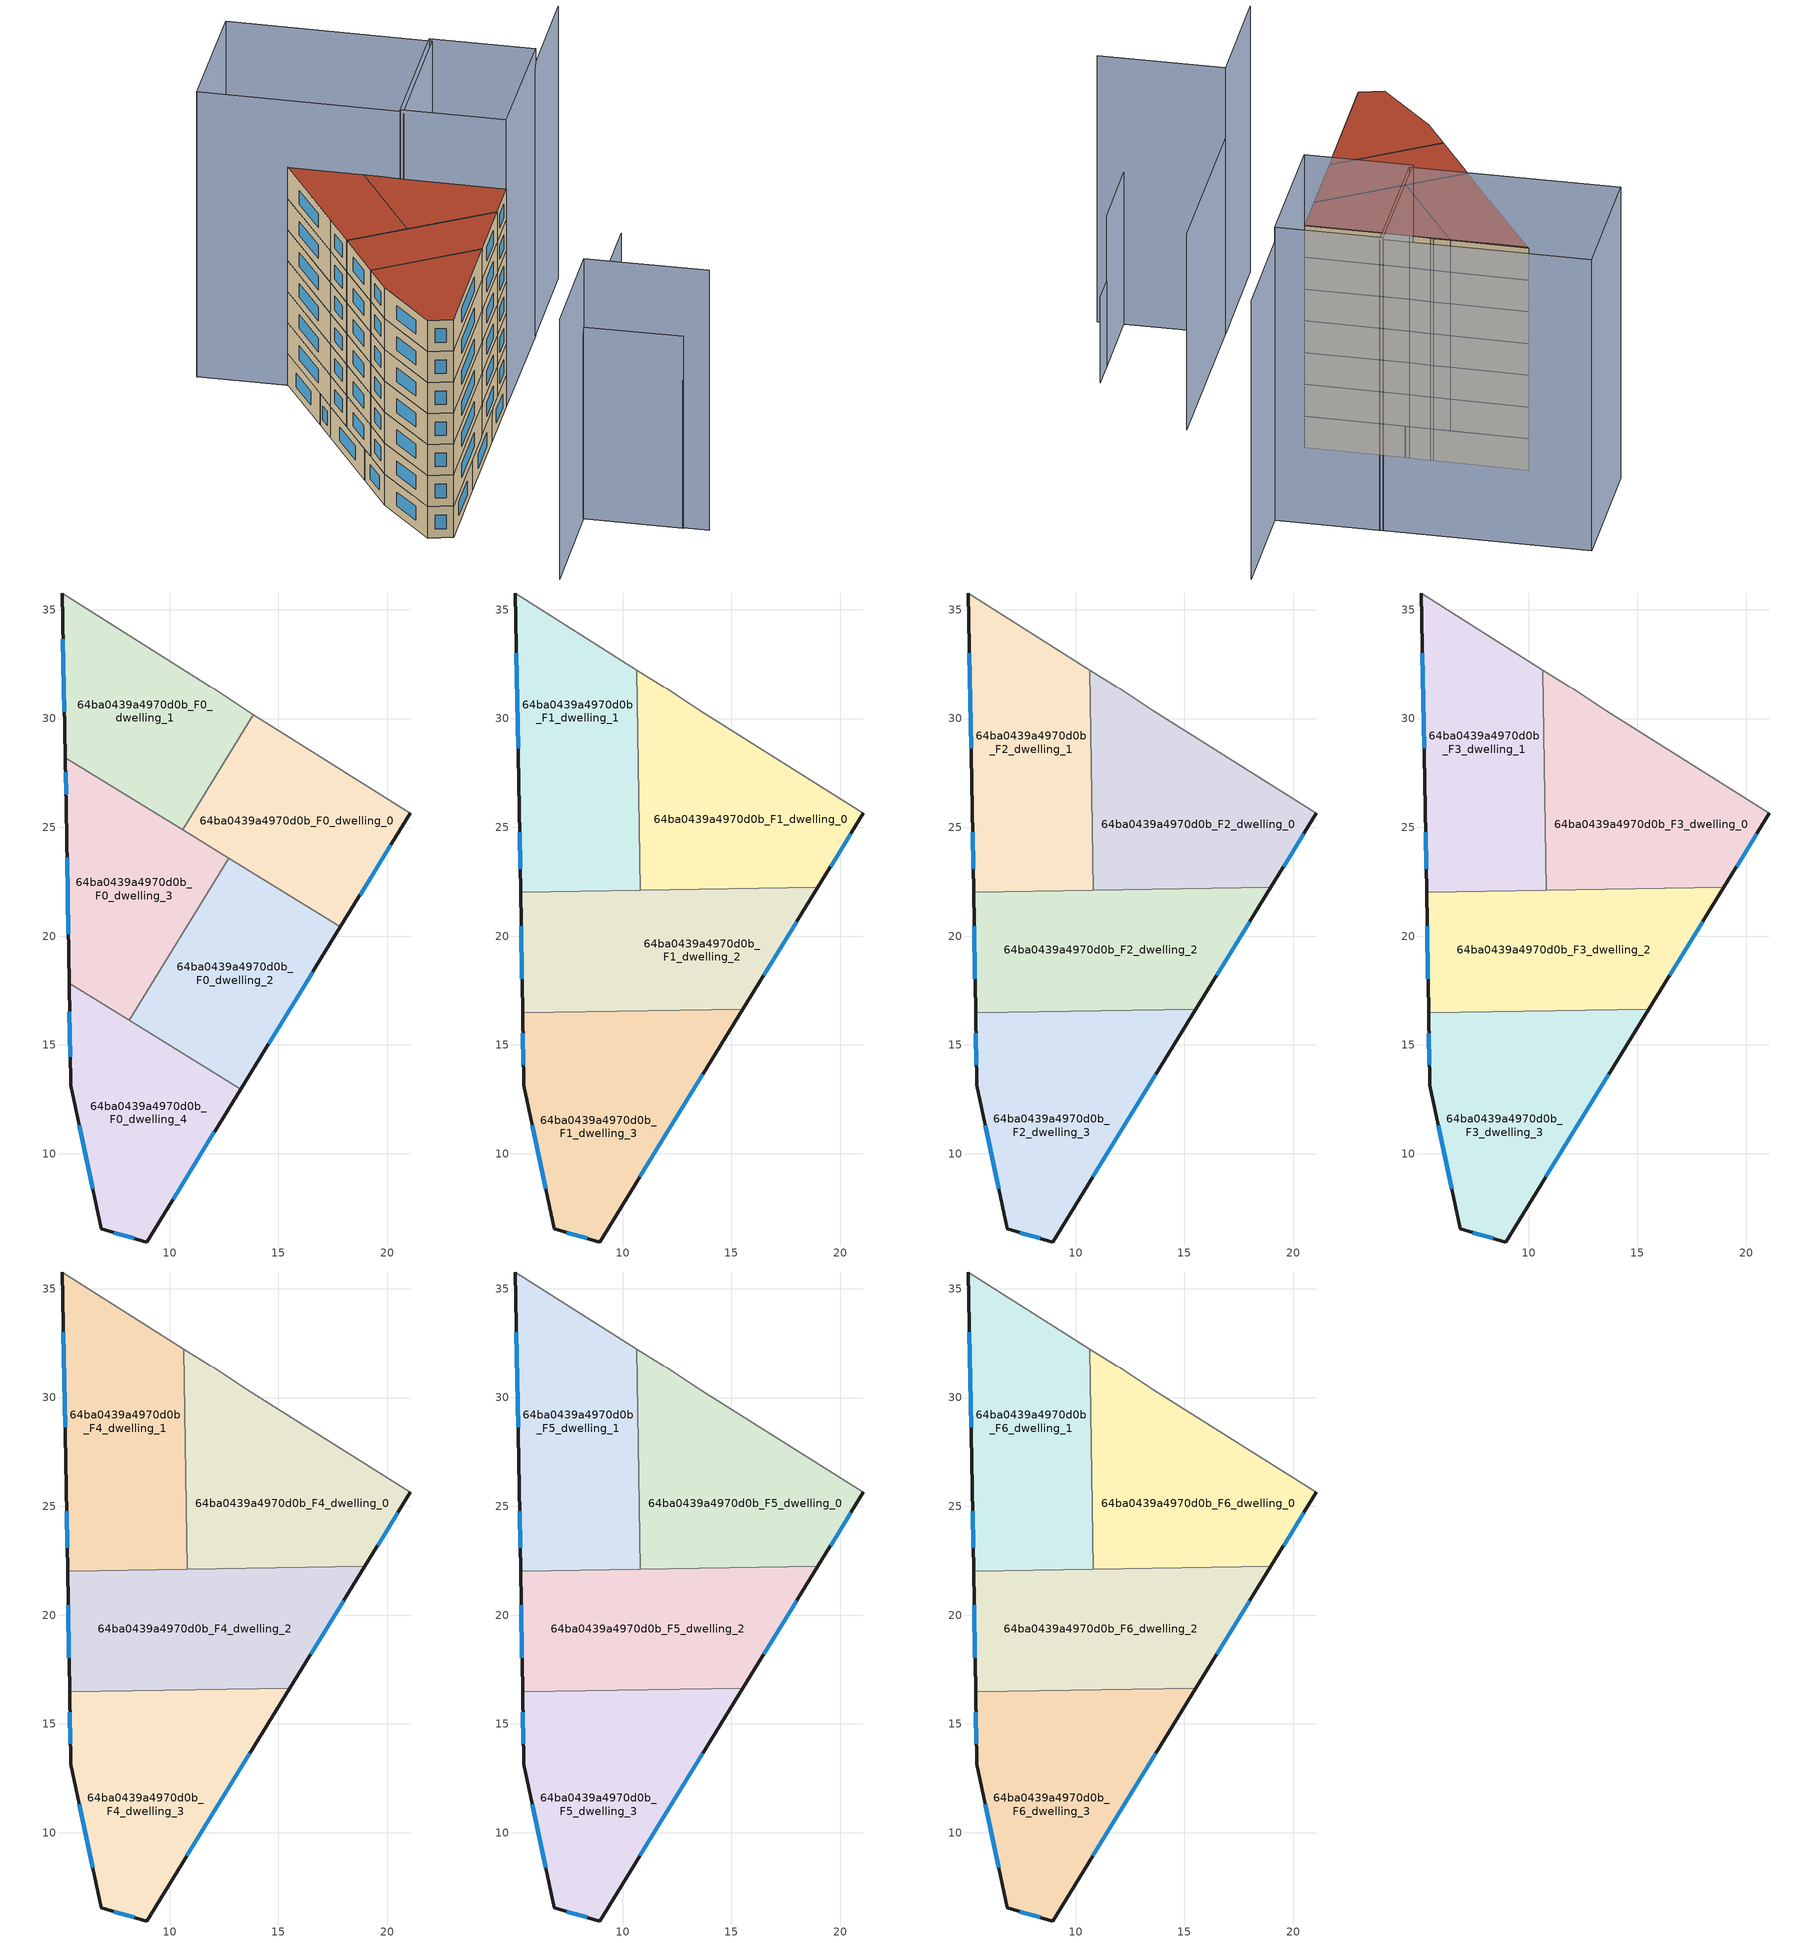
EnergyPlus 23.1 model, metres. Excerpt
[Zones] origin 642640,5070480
64ba0439a4970d0b_F0_dwelling_0
 floor ground (EU_floor_Construction): 21.06,25.66 17.85,20.42 10.59,24.88 13.85,30.18 z0
 wall outside (EU_wall_Construction): 17.85,20.42 21.06,25.66 z0:3
 wall to 64ba0439a4970d0b_F0_dwelling_1 (EU_wall_Construction): 13.85,30.18 10.59,24.88 z0:3
 wall adiabatic (EU_wall_Construction): 21.06,25.66 13.85,30.18 z0:3
 wall to 64ba0439a4970d0b_F0_dwelling_2 (EU_wall_Construction): 12.72,23.58 17.85,20.42 z0:3
 wall to 64ba0439a4970d0b_F0_dwelling_3 (EU_wall_Construction): 10.59,24.88 12.72,23.58 z0:3
 window (EU_Window_Construction): 18.75,21.89 20.16,24.19 z0.84:2.16
64ba0439a4970d0b_F0_dwelling_1
 floor ground (EU_floor_Construction): 11.86,31.46 12.06,31.36 13.56,30.36 13.85,30.18 10.59,24.88 5.21,28.19 5.06,35.77 z0
 wall outside (EU_wall_Construction): 5.06,35.77 5.21,28.19 z0:3
 wall adiabatic (EU_wall_Construction): 13.85,30.18 13.56,30.36 12.06,31.36 11.86,31.46 5.06,35.77 z0:3
 wall to 64ba0439a4970d0b_F0_dwelling_3 (EU_wall_Construction): 5.21,28.19 10.59,24.88 z0:3
 window (EU_Window_Construction): 5.1,33.65 5.16,30.31 z0.84:2.16
64ba0439a4970d0b_F0_dwelling_2
 floor ground (EU_floor_Construction): 17.85,20.42 13.27,12.97 8.14,16.13 12.72,23.58 z0
 wall outside (EU_wall_Construction): 13.27,12.97 17.85,20.42 z0:3
 wall to 64ba0439a4970d0b_F0_dwelling_3 (EU_wall_Construction): 12.72,23.58 8.14,16.13 z0:3
 wall to 64ba0439a4970d0b_F0_dwelling_4 (EU_wall_Construction): 8.14,16.13 13.27,12.97 z0:3
 window (EU_Window_Construction): 14.55,15.06 16.56,18.34 z0.84:2.16
64ba0439a4970d0b_F0_dwelling_3
 floor ground (EU_floor_Construction): 12.72,23.58 8.14,16.13 5.38,17.83 5.25,25.86 5.21,28.19 z0
 wall outside (EU_wall_Construction): 5.21,28.19 5.25,25.86 5.38,17.83 z0:3
 wall to 64ba0439a4970d0b_F0_dwelling_4 (EU_wall_Construction): 5.38,17.83 8.14,16.13 z0:3
 window (EU_Window_Construction): 5.29,23.61 5.34,20.08 / 5.22,27.54 5.24,26.51 z0.84:2.16
64ba0439a4970d0b_F0_dwelling_4
 floor ground (EU_floor_Construction): 13.27,12.97 8.95,5.95 6.85,6.55 5.45,13.15 5.38,17.83 z0
 wall outside (EU_wall_Construction): 5.38,17.83 5.45,13.15 6.85,6.55 8.95,5.95 13.27,12.97 z0:3
 window (EU_Window_Construction): 10.16,7.92 12.06,11 / 7.44,6.38 8.36,6.11 / 5.84,11.3 6.46,8.4 / 5.4,16.52 5.43,14.46 z0.84:2.16
64ba0439a4970d0b_F1_dwelling_0
 floor to 64ba0439a4970d0b_F0_dwelling_0 (EU_floor_Construction): 21.06,25.66 18.96,22.24 15,22.17 10.77,24.77 10.77,25.17 13.85,30.18 z3
 floor to 64ba0439a4970d0b_F0_dwelling_1 (EU_floor_Construction): 13.56,30.36 13.85,30.18 10.77,25.17 10.65,32.23 11.86,31.46 12.06,31.36 z3
 floor to 64ba0439a4970d0b_F0_dwelling_3 (EU_floor_Construction): 12.72,23.58 11.82,22.12 10.82,22.11 10.77,24.77 z3
 floor to 64ba0439a4970d0b_F0_dwelling_2 (EU_floor_Construction): 15,22.17 11.82,22.12 12.72,23.58 z3
 wall outside (EU_wall_Construction): 18.96,22.24 21.06,25.66 z3:6
 wall adiabatic (EU_wall_Construction): 21.06,25.66 13.56,30.36 12.06,31.36 11.86,31.46 10.65,32.23 z3:6
 wall to 64ba0439a4970d0b_F1_dwelling_1 (EU_wall_Construction): 10.65,32.23 10.82,22.11 z3:6
 wall to 64ba0439a4970d0b_F1_dwelling_2 (EU_wall_Construction): 10.82,22.11 18.96,22.24 z3:6
 window (EU_Window_Construction): 19.55,23.2 20.48,24.7 z3.84:5.16
64ba0439a4970d0b_F1_dwelling_1
 floor to 64ba0439a4970d0b_F0_dwelling_1 (EU_floor_Construction): 10.65,32.23 10.77,25.17 10.59,24.88 5.21,28.19 5.06,35.77 z3
 floor to 64ba0439a4970d0b_F0_dwelling_3 (EU_floor_Construction): 10.77,24.77 10.82,22.11 5.31,22.02 5.25,25.86 5.21,28.19 z3
 floor to 64ba0439a4970d0b_F0_dwelling_0 (EU_floor_Construction): 10.77,25.17 10.77,24.77 10.59,24.88 z3
 wall outside (EU_wall_Construction): 5.06,35.77 5.25,25.86 5.31,22.02 z3:6
 wall adiabatic (EU_wall_Construction): 10.65,32.23 5.06,35.77 z3:6
 wall to 64ba0439a4970d0b_F1_dwelling_2 (EU_wall_Construction): 5.31,22.02 10.82,22.11 z3:6
 window (EU_Window_Construction): 5.11,32.99 5.2,28.64 / 5.27,24.78 5.3,23.09 z3.84:5.16
64ba0439a4970d0b_F1_dwelling_2
 floor to 64ba0439a4970d0b_F0_dwelling_2 (EU_floor_Construction): 17.85,20.42 15.53,16.65 8.39,16.53 11.82,22.12 15,22.17 z3
 floor to 64ba0439a4970d0b_F0_dwelling_0 (EU_floor_Construction): 18.96,22.24 17.85,20.42 15,22.17 z3
 floor to 64ba0439a4970d0b_F0_dwelling_4 (EU_floor_Construction): 7.51,16.52 5.4,16.48 5.38,17.82 z3
 floor to 64ba0439a4970d0b_F0_dwelling_3 (EU_floor_Construction): 11.82,22.12 8.39,16.53 7.51,16.52 5.38,17.82 5.31,22.02 z3
 wall outside (EU_wall_Construction): 5.31,22.02 5.4,16.48 / 15.53,16.65 18.96,22.24 z3:6
 wall to 64ba0439a4970d0b_F1_dwelling_3 (EU_wall_Construction): 5.4,16.48 15.53,16.65 z3:6
 window (EU_Window_Construction): 5.34,20.47 5.37,18.03 / 16.49,18.21 18,20.67 z3.84:5.16
64ba0439a4970d0b_F1_dwelling_3
 floor to 64ba0439a4970d0b_F0_dwelling_3 (EU_floor_Construction): 8.39,16.53 8.14,16.13 7.51,16.52 z3
 floor to 64ba0439a4970d0b_F0_dwelling_4 (EU_floor_Construction): 13.27,12.97 8.95,5.95 6.85,6.55 5.45,13.15 5.4,16.48 7.51,16.52 z3
 floor to 64ba0439a4970d0b_F0_dwelling_2 (EU_floor_Construction): 15.53,16.65 13.27,12.97 8.14,16.13 8.39,16.53 z3
 wall outside (EU_wall_Construction): 5.4,16.48 5.45,13.15 6.85,6.55 8.95,5.95 15.53,16.65 z3:6
 window (EU_Window_Construction): 10.79,8.94 13.68,13.65 / 7.44,6.38 8.36,6.11 / 5.84,11.3 6.46,8.4 / 5.41,15.55 5.43,14.09 z3.84:5.16
64ba0439a4970d0b_F2_dwelling_0
 floor to 64ba0439a4970d0b_F1_dwelling_0 (EU_floor_Construction): 21.06,25.66 18.96,22.24 10.82,22.11 10.65,32.23 11.86,31.46 12.06,31.36 13.56,30.36 z6
 wall outside (EU_wall_Construction): 18.96,22.24 21.06,25.66 z6:9
 wall adiabatic (EU_wall_Construction): 21.06,25.66 13.56,30.36 12.06,31.36 11.86,31.46 10.65,32.23 z6:9
 wall to 64ba0439a4970d0b_F2_dwelling_1 (EU_wall_Construction): 10.65,32.23 10.82,22.11 z6:9
 wall to 64ba0439a4970d0b_F2_dwelling_2 (EU_wall_Construction): 10.82,22.11 18.96,22.24 z6:9
 window (EU_Window_Construction): 19.55,23.2 20.48,24.7 z6.84:8.16
64ba0439a4970d0b_F2_dwelling_1
 floor to 64ba0439a4970d0b_F1_dwelling_1 (EU_floor_Construction): 10.65,32.23 10.82,22.11 5.31,22.02 5.25,25.86 5.06,35.77 z6
 wall outside (EU_wall_Construction): 5.06,35.77 5.25,25.86 5.31,22.02 z6:9
 wall adiabatic (EU_wall_Construction): 10.65,32.23 5.06,35.77 z6:9
 wall to 64ba0439a4970d0b_F2_dwelling_2 (EU_wall_Construction): 5.31,22.02 10.82,22.11 z6:9
 window (EU_Window_Construction): 5.11,32.99 5.2,28.64 / 5.27,24.78 5.3,23.09 z6.84:8.16
64ba0439a4970d0b_F2_dwelling_2
 floor to 64ba0439a4970d0b_F1_dwelling_2 (EU_floor_Construction): 18.96,22.24 15.53,16.65 5.4,16.48 5.31,22.02 z6
 wall outside (EU_wall_Construction): 5.31,22.02 5.4,16.48 / 15.53,16.65 18.96,22.24 z6:9
 wall to 64ba0439a4970d0b_F2_dwelling_3 (EU_wall_Construction): 5.4,16.48 15.53,16.65 z6:9
 window (EU_Window_Construction): 5.34,20.47 5.37,18.03 / 16.49,18.21 18,20.67 z6.84:8.16
64ba0439a4970d0b_F2_dwelling_3
 floor to 64ba0439a4970d0b_F1_dwelling_3 (EU_floor_Construction): 15.53,16.65 8.95,5.95 6.85,6.55 5.45,13.15 5.4,16.48 z6
 wall outside (EU_wall_Construction): 5.4,16.48 5.45,13.15 6.85,6.55 8.95,5.95 15.53,16.65 z6:9
 window (EU_Window_Construction): 10.79,8.94 13.68,13.65 / 7.44,6.38 8.36,6.11 / 5.84,11.3 6.46,8.4 / 5.41,15.55 5.43,14.09 z6.84:8.16
64ba0439a4970d0b_F3_dwelling_0
 floor to 64ba0439a4970d0b_F2_dwelling_0 (EU_floor_Construction): 21.06,25.66 18.96,22.24 10.82,22.11 10.65,32.23 11.86,31.46 12.06,31.36 13.56,30.36 z9
 wall outside (EU_wall_Construction): 18.96,22.24 21.06,25.66 z9:12
 wall adiabatic (EU_wall_Construction): 21.06,25.66 13.56,30.36 12.06,31.36 11.86,31.46 10.65,32.23 z9:12
 wall to 64ba0439a4970d0b_F3_dwelling_1 (EU_wall_Construction): 10.65,32.23 10.82,22.11 z9:12
 wall to 64ba0439a4970d0b_F3_dwelling_2 (EU_wall_Construction): 10.82,22.11 18.96,22.24 z9:12
 window (EU_Window_Construction): 19.55,23.2 20.48,24.7 z9.84:11.16
64ba0439a4970d0b_F3_dwelling_1
 floor to 64ba0439a4970d0b_F2_dwelling_1 (EU_floor_Construction): 10.65,32.23 10.82,22.11 5.31,22.02 5.25,25.86 5.06,35.77 z9
 wall outside (EU_wall_Construction): 5.06,35.77 5.25,25.86 5.31,22.02 z9:12
 wall adiabatic (EU_wall_Construction): 10.65,32.23 5.06,35.77 z9:12
 wall to 64ba0439a4970d0b_F3_dwelling_2 (EU_wall_Construction): 5.31,22.02 10.82,22.11 z9:12
 window (EU_Window_Construction): 5.11,32.99 5.2,28.64 / 5.27,24.78 5.3,23.09 z9.84:11.16
64ba0439a4970d0b_F3_dwelling_2
 floor to 64ba0439a4970d0b_F2_dwelling_2 (EU_floor_Construction): 18.96,22.24 15.53,16.65 5.4,16.48 5.31,22.02 z9
 wall outside (EU_wall_Construction): 5.31,22.02 5.4,16.48 / 15.53,16.65 18.96,22.24 z9:12
 wall to 64ba0439a4970d0b_F3_dwelling_3 (EU_wall_Construction): 5.4,16.48 15.53,16.65 z9:12
 window (EU_Window_Construction): 5.34,20.47 5.37,18.03 / 16.49,18.21 18,20.67 z9.84:11.16
64ba0439a4970d0b_F3_dwelling_3
 floor to 64ba0439a4970d0b_F2_dwelling_3 (EU_floor_Construction): 15.53,16.65 8.95,5.95 6.85,6.55 5.45,13.15 5.4,16.48 z9
 wall outside (EU_wall_Construction): 5.4,16.48 5.45,13.15 6.85,6.55 8.95,5.95 15.53,16.65 z9:12
 window (EU_Window_Construction): 10.79,8.94 13.68,13.65 / 7.44,6.38 8.36,6.11 / 5.84,11.3 6.46,8.4 / 5.41,15.55 5.43,14.09 z9.84:11.16
64ba0439a4970d0b_F4_dwelling_0
 floor to 64ba0439a4970d0b_F3_dwelling_0 (EU_floor_Construction): 21.06,25.66 18.96,22.24 10.82,22.11 10.65,32.23 11.86,31.46 12.06,31.36 13.56,30.36 z12
 wall outside (EU_wall_Construction): 18.96,22.24 21.06,25.66 z12:15
 wall adiabatic (EU_wall_Construction): 21.06,25.66 13.56,30.36 12.06,31.36 11.86,31.46 10.65,32.23 z12:15
 wall to 64ba0439a4970d0b_F4_dwelling_1 (EU_wall_Construction): 10.65,32.23 10.82,22.11 z12:15
 wall to 64ba0439a4970d0b_F4_dwelling_2 (EU_wall_Construction): 10.82,22.11 18.96,22.24 z12:15
 window (EU_Window_Construction): 19.55,23.2 20.48,24.7 z12.84:14.16
64ba0439a4970d0b_F4_dwelling_1
 floor to 64ba0439a4970d0b_F3_dwelling_1 (EU_floor_Construction): 10.65,32.23 10.82,22.11 5.31,22.02 5.25,25.86 5.06,35.77 z12
 wall outside (EU_wall_Construction): 5.06,35.77 5.25,25.86 5.31,22.02 z12:15
 wall adiabatic (EU_wall_Construction): 10.65,32.23 5.06,35.77 z12:15
 wall to 64ba0439a4970d0b_F4_dwelling_2 (EU_wall_Construction): 5.31,22.02 10.82,22.11 z12:15
 window (EU_Window_Construction): 5.11,32.99 5.2,28.64 / 5.27,24.78 5.3,23.09 z12.84:14.16
64ba0439a4970d0b_F4_dwelling_2
 floor to 64ba0439a4970d0b_F3_dwelling_2 (EU_floor_Construction): 18.96,22.24 15.53,16.65 5.4,16.48 5.31,22.02 z12
 wall outside (EU_wall_Construction): 5.31,22.02 5.4,16.48 / 15.53,16.65 18.96,22.24 z12:15
 wall to 64ba0439a4970d0b_F4_dwelling_3 (EU_wall_Construction): 5.4,16.48 15.53,16.65 z12:15
 window (EU_Window_Construction): 5.34,20.47 5.37,18.03 / 16.49,18.21 18,20.67 z12.84:14.16
64ba0439a4970d0b_F4_dwelling_3
 floor to 64ba0439a4970d0b_F3_dwelling_3 (EU_floor_Construction): 15.53,16.65 8.95,5.95 6.85,6.55 5.45,13.15 5.4,16.48 z12
 wall outside (EU_wall_Construction): 5.4,16.48 5.45,13.15 6.85,6.55 8.95,5.95 15.53,16.65 z12:15
 window (EU_Window_Construction): 10.79,8.94 13.68,13.65 / 7.44,6.38 8.36,6.11 / 5.84,11.3 6.46,8.4 / 5.41,15.55 5.43,14.09 z12.84:14.16
64ba0439a4970d0b_F5_dwelling_0
 floor to 64ba0439a4970d0b_F4_dwelling_0 (EU_floor_Construction): 21.06,25.66 18.96,22.24 10.82,22.11 10.65,32.23 11.86,31.46 12.06,31.36 13.56,30.36 z15
 wall outside (EU_wall_Construction): 18.96,22.24 21.06,25.66 z15:18
 wall adiabatic (EU_wall_Construction): 21.06,25.66 13.56,30.36 12.06,31.36 11.86,31.46 10.65,32.23 z15:18
 wall to 64ba0439a4970d0b_F5_dwelling_1 (EU_wall_Construction): 10.65,32.23 10.82,22.11 z15:18
 wall to 64ba0439a4970d0b_F5_dwelling_2 (EU_wall_Construction): 10.82,22.11 18.96,22.24 z15:18
 window (EU_Window_Construction): 19.55,23.2 20.48,24.7 z15.84:17.16
64ba0439a4970d0b_F5_dwelling_1
 floor to 64ba0439a4970d0b_F4_dwelling_1 (EU_floor_Construction): 10.65,32.23 10.82,22.11 5.31,22.02 5.25,25.86 5.06,35.77 z15
 wall outside (EU_wall_Construction): 5.06,35.77 5.25,25.86 5.31,22.02 z15:18
 wall adiabatic (EU_wall_Construction): 10.65,32.23 5.06,35.77 z15:18
 wall to 64ba0439a4970d0b_F5_dwelling_2 (EU_wall_Construction): 5.31,22.02 10.82,22.11 z15:18
 window (EU_Window_Construction): 5.11,32.99 5.2,28.64 / 5.27,24.78 5.3,23.09 z15.84:17.16
64ba0439a4970d0b_F5_dwelling_2
 floor to 64ba0439a4970d0b_F4_dwelling_2 (EU_floor_Construction): 18.96,22.24 15.53,16.65 5.4,16.48 5.31,22.02 z15
 wall outside (EU_wall_Construction): 5.31,22.02 5.4,16.48 / 15.53,16.65 18.96,22.24 z15:18
 wall to 64ba0439a4970d0b_F5_dwelling_3 (EU_wall_Construction): 5.4,16.48 15.53,16.65 z15:18
 window (EU_Window_Construction): 5.34,20.47 5.37,18.03 / 16.49,18.21 18,20.67 z15.84:17.16
64ba0439a4970d0b_F5_dwelling_3
 floor to 64ba0439a4970d0b_F4_dwelling_3 (EU_floor_Construction): 15.53,16.65 8.95,5.95 6.85,6.55 5.45,13.15 5.4,16.48 z15
 wall outside (EU_wall_Construction): 5.4,16.48 5.45,13.15 6.85,6.55 8.95,5.95 15.53,16.65 z15:18
 window (EU_Window_Construction): 10.79,8.94 13.68,13.65 / 7.44,6.38 8.36,6.11 / 5.84,11.3 6.46,8.4 / 5.41,15.55 5.43,14.09 z15.84:17.16
64ba0439a4970d0b_F6_dwelling_0
 floor to 64ba0439a4970d0b_F5_dwelling_0 (EU_floor_Construction): 21.06,25.66 18.96,22.24 10.82,22.11 10.65,32.23 11.86,31.46 12.06,31.36 13.56,30.36 z18
 wall outside (EU_wall_Construction): 18.96,22.24 21.06,25.66 z18:21
 wall adiabatic (EU_wall_Construction): 21.06,25.66 13.56,30.36 12.06,31.36 11.86,31.46 10.65,32.23 z18:21
 wall to 64ba0439a4970d0b_F6_dwelling_1 (EU_wall_Construction): 10.65,32.23 10.82,22.11 z18:21
 wall to 64ba0439a4970d0b_F6_dwelling_2 (EU_wall_Construction): 10.82,22.11 18.96,22.24 z18:21
 window (EU_Window_Construction): 19.55,23.2 20.48,24.7 z18.84:20.16
 roof outside (EU_roof_Construction): 18.96,22.24 21.06,25.66 13.56,30.36 12.06,31.36 11.86,31.46 10.65,32.23 10.82,22.11 z21
64ba0439a4970d0b_F6_dwelling_1
 floor to 64ba0439a4970d0b_F5_dwelling_1 (EU_floor_Construction): 10.65,32.23 10.82,22.11 5.31,22.02 5.25,25.86 5.06,35.77 z18
 wall outside (EU_wall_Construction): 5.06,35.77 5.25,25.86 5.31,22.02 z18:21
 wall adiabatic (EU_wall_Construction): 10.65,32.23 5.06,35.77 z18:21
 wall to 64ba0439a4970d0b_F6_dwelling_2 (EU_wall_Construction): 5.31,22.02 10.82,22.11 z18:21
 window (EU_Window_Construction): 5.11,32.99 5.2,28.64 / 5.27,24.78 5.3,23.09 z18.84:20.16
 roof outside (EU_roof_Construction): 10.82,22.11 10.65,32.23 5.06,35.77 5.25,25.86 5.31,22.02 z21
64ba0439a4970d0b_F6_dwelling_2
 floor to 64ba0439a4970d0b_F5_dwelling_2 (EU_floor_Construction): 18.96,22.24 15.53,16.65 5.4,16.48 5.31,22.02 z18
 wall outside (EU_wall_Construction): 5.31,22.02 5.4,16.48 / 15.53,16.65 18.96,22.24 z18:21
 wall to 64ba0439a4970d0b_F6_dwelling_3 (EU_wall_Construction): 5.4,16.48 15.53,16.65 z18:21
 window (EU_Window_Construction): 5.34,20.47 5.37,18.03 / 16.49,18.21 18,20.67 z18.84:20.16
 roof outside (EU_roof_Construction): 15.53,16.65 18.96,22.24 5.31,22.02 5.4,16.48 z21
64ba0439a4970d0b_F6_dwelling_3
 floor to 64ba0439a4970d0b_F5_dwelling_3 (EU_floor_Construction): 15.53,16.65 8.95,5.95 6.85,6.55 5.45,13.15 5.4,16.48 z18
 wall outside (EU_wall_Construction): 5.4,16.48 5.45,13.15 6.85,6.55 8.95,5.95 15.53,16.65 z18:21
 window (EU_Window_Construction): 10.79,8.94 13.68,13.65 / 7.44,6.38 8.36,6.11 / 5.84,11.3 6.46,8.4 / 5.41,15.55 5.43,14.09 z18.84:20.16
 roof outside (EU_roof_Construction): 8.95,5.95 15.53,16.65 5.4,16.48 5.45,13.15 6.85,6.55 z21
shading: 14.77,-4.03 20.36,5.14 / 20.36,5.14 29.59,-0.48 z0:25.1; 27.65,0.65 31.57,7.04 z0:14.3; 31.56,7.04 32.97,9.35 z0:8.1; 27.66,0.64 20.35,5.12 / 20.35,5.12 29.07,19.35 z0:18.5; 27.7,36.4 21.06,25.66 / 21.06,25.66 13.26,30.47 / 13.26,30.47 19.9,41.22 / 19.9,41.22 27.7,36.4 z0:27.7; 4.96,50.38 20.13,41.04 / 20.13,41.04 13.56,30.36 / 13.56,30.36 -1.61,39.7 / -1.61,39.7 4.96,50.38 z0:27.5; 33,45.07 27.67,36.36 z0:26.3
[Building]
EU S2 Campaign: North Axis=0; Terrain=City; Solar Distribution=FullExterior
[Site:Location]
Lyon-Bron: Latitude=45.75; Longitude=5; Time Zone=1; Elevation=198
[SizingPeriod:WeatherFileDays]
AnnualSizingPeriod: Begin Month=1; Begin Day of Month=1; End Month=12; End Day of Month=31; Day of Week for Start Day=Monday; Use Weather File Daylight Saving Period=No; Use Weather File Rain and Snow Indicators=No
[MATERIAL]
EU_InternalMass_Material: Roughness=MediumRough; Thickness=0.1; Conductivity=1; Density=1800; Specific Heat=900; Thermal Absorptance=0.9; Solar Absorptance=0.7; Visible Absorptance=0.7
[MATERIAL:NOMASS] Roughness=MediumRough; Thermal Absorptance=0.9; Solar Absorptance=0.7; Visible Absorptance=0.7
Name | Thermal Resistance
EU_wall_NoMass | 0.776494
EU_roof_NoMass | 0.486893
EU_floor_NoMass | 0.421597
[WINDOWMATERIAL:SIMPLEGLAZINGSYSTEM]
EU_Window_SimpleGlazing: UFactor=4.24961; Solar Heat Gain Coefficient=0.83; Visible Transmittance=0.83
[CONSTRUCTION]
EU_wall_Construction: EU_wall_NoMass
EU_roof_Construction: EU_roof_NoMass
EU_floor_Construction: EU_floor_NoMass
EU_InternalMass_Construction: EU_InternalMass_Material
EU_Window_Construction: EU_Window_SimpleGlazing
[ZONE] Type=1; Multiplier=1; Ceiling Height=autocalculate; Floor Area=autocalculate; Part of Total Floor Area=Yes
Name | Volume
64ba0439a4970d0b_F0_dwelling_0 | 157.948
64ba0439a4970d0b_F1_dwelling_0; 64ba0439a4970d0b_F2_dwelling_0; 64ba0439a4970d0b_F3_dwelling_0; 64ba0439a4970d0b_F4_dwelling_0; 64ba0439a4970d0b_F5_dwelling_0; 64ba0439a4970d0b_F6_dwelling_0 | 197.448
64ba0439a4970d0b_F0_dwelling_1; 64ba0439a4970d0b_F0_dwelling_2 | 157.966
64ba0439a4970d0b_F1_dwelling_1; 64ba0439a4970d0b_F2_dwelling_1; 64ba0439a4970d0b_F3_dwelling_1; 64ba0439a4970d0b_F4_dwelling_1; 64ba0439a4970d0b_F5_dwelling_1; 64ba0439a4970d0b_F6_dwelling_1 | 197.425
64ba0439a4970d0b_F1_dwelling_2; 64ba0439a4970d0b_F2_dwelling_2; 64ba0439a4970d0b_F3_dwelling_2; 64ba0439a4970d0b_F4_dwelling_2; 64ba0439a4970d0b_F5_dwelling_2; 64ba0439a4970d0b_F6_dwelling_2 | 197.449
64ba0439a4970d0b_F0_dwelling_3 | 157.967
64ba0439a4970d0b_F1_dwelling_3; 64ba0439a4970d0b_F2_dwelling_3; 64ba0439a4970d0b_F3_dwelling_3; 64ba0439a4970d0b_F4_dwelling_3; 64ba0439a4970d0b_F5_dwelling_3; 64ba0439a4970d0b_F6_dwelling_3 | 197.4375
64ba0439a4970d0b_F0_dwelling_4 | 157.952
[INTERNALMASS] Construction=EU_InternalMass_Construction
Name | Zone or ZoneList | Surface Area
64ba0439a4970d0b_F0_dwelling_0_EU_InternalMass | 64ba0439a4970d0b_F0_dwelling_0 | 52.6505
64ba0439a4970d0b_F0_dwelling_1_EU_InternalMass | 64ba0439a4970d0b_F0_dwelling_1 | 52.6537
64ba0439a4970d0b_F0_dwelling_2_EU_InternalMass | 64ba0439a4970d0b_F0_dwelling_2 | 52.6541
64ba0439a4970d0b_F0_dwelling_3_EU_InternalMass | 64ba0439a4970d0b_F0_dwelling_3 | 52.6553
64ba0439a4970d0b_F0_dwelling_4_EU_InternalMass | 64ba0439a4970d0b_F0_dwelling_4 | 52.6503
64ba0439a4970d0b_F1_dwelling_0_EU_InternalMass | 64ba0439a4970d0b_F1_dwelling_0 | 65.8161
64ba0439a4970d0b_F1_dwelling_1_EU_InternalMass | 64ba0439a4970d0b_F1_dwelling_1 | 65.8078
64ba0439a4970d0b_F1_dwelling_2_EU_InternalMass | 64ba0439a4970d0b_F1_dwelling_2 | 65.8169
64ba0439a4970d0b_F1_dwelling_3_EU_InternalMass | 64ba0439a4970d0b_F1_dwelling_3 | 65.8124
64ba0439a4970d0b_F2_dwelling_0_EU_InternalMass | 64ba0439a4970d0b_F2_dwelling_0 | 65.8161
64ba0439a4970d0b_F2_dwelling_1_EU_InternalMass | 64ba0439a4970d0b_F2_dwelling_1 | 65.8078
64ba0439a4970d0b_F2_dwelling_2_EU_InternalMass | 64ba0439a4970d0b_F2_dwelling_2 | 65.8169
64ba0439a4970d0b_F2_dwelling_3_EU_InternalMass | 64ba0439a4970d0b_F2_dwelling_3 | 65.8124
64ba0439a4970d0b_F3_dwelling_0_EU_InternalMass | 64ba0439a4970d0b_F3_dwelling_0 | 65.8161
64ba0439a4970d0b_F3_dwelling_1_EU_InternalMass | 64ba0439a4970d0b_F3_dwelling_1 | 65.8078
64ba0439a4970d0b_F3_dwelling_2_EU_InternalMass | 64ba0439a4970d0b_F3_dwelling_2 | 65.8169
64ba0439a4970d0b_F3_dwelling_3_EU_InternalMass | 64ba0439a4970d0b_F3_dwelling_3 | 65.8124
64ba0439a4970d0b_F4_dwelling_0_EU_InternalMass | 64ba0439a4970d0b_F4_dwelling_0 | 65.8161
64ba0439a4970d0b_F4_dwelling_1_EU_InternalMass | 64ba0439a4970d0b_F4_dwelling_1 | 65.8078
64ba0439a4970d0b_F4_dwelling_2_EU_InternalMass | 64ba0439a4970d0b_F4_dwelling_2 | 65.8169
64ba0439a4970d0b_F4_dwelling_3_EU_InternalMass | 64ba0439a4970d0b_F4_dwelling_3 | 65.8124
64ba0439a4970d0b_F5_dwelling_0_EU_InternalMass | 64ba0439a4970d0b_F5_dwelling_0 | 65.8161
64ba0439a4970d0b_F5_dwelling_1_EU_InternalMass | 64ba0439a4970d0b_F5_dwelling_1 | 65.8078
64ba0439a4970d0b_F5_dwelling_2_EU_InternalMass | 64ba0439a4970d0b_F5_dwelling_2 | 65.8169
64ba0439a4970d0b_F5_dwelling_3_EU_InternalMass | 64ba0439a4970d0b_F5_dwelling_3 | 65.8124
64ba0439a4970d0b_F6_dwelling_0_EU_InternalMass | 64ba0439a4970d0b_F6_dwelling_0 | 65.8161
64ba0439a4970d0b_F6_dwelling_1_EU_InternalMass | 64ba0439a4970d0b_F6_dwelling_1 | 65.8078
64ba0439a4970d0b_F6_dwelling_2_EU_InternalMass | 64ba0439a4970d0b_F6_dwelling_2 | 65.8169
64ba0439a4970d0b_F6_dwelling_3_EU_InternalMass | 64ba0439a4970d0b_F6_dwelling_3 | 65.8124
[OTHEREQUIPMENT] Fuel Type=Electricity; Design Level Calculation Method=Watts/Area; Power per Zone Floor Area=1; Fraction Latent=0; Fraction Radiant=0; Fraction Lost=0; Carbon Dioxide Generation Rate=0; EndUse Subcategory=EU_Step8_InternalGains
Name | Zone or ZoneList or Space or SpaceList | Schedule
EU_Step8_InternalGain_64ba0439a4970d0b_F0_dwelling_0_f000 | 64ba0439a4970d0b_F0_dwelling_0 | EU_Step8_GainSchedule_64ba0439a4970d0b_F0_dwelling_0_f000
EU_Step8_InternalGain_64ba0439a4970d0b_F0_dwelling_1_f000 | 64ba0439a4970d0b_F0_dwelling_1 | EU_Step8_GainSchedule_64ba0439a4970d0b_F0_dwelling_1_f000
EU_Step8_InternalGain_64ba0439a4970d0b_F0_dwelling_2_f000 | 64ba0439a4970d0b_F0_dwelling_2 | EU_Step8_GainSchedule_64ba0439a4970d0b_F0_dwelling_2_f000
EU_Step8_InternalGain_64ba0439a4970d0b_F0_dwelling_3_f000 | 64ba0439a4970d0b_F0_dwelling_3 | EU_Step8_GainSchedule_64ba0439a4970d0b_F0_dwelling_3_f000
EU_Step8_InternalGain_64ba0439a4970d0b_F0_dwelling_4_f000 | 64ba0439a4970d0b_F0_dwelling_4 | EU_Step8_GainSchedule_64ba0439a4970d0b_F0_dwelling_4_f000
EU_Step8_InternalGain_64ba0439a4970d0b_F1_dwelling_0_f000 | 64ba0439a4970d0b_F1_dwelling_0 | EU_Step8_GainSchedule_64ba0439a4970d0b_F1_dwelling_0_f000
EU_Step8_InternalGain_64ba0439a4970d0b_F1_dwelling_1_f000 | 64ba0439a4970d0b_F1_dwelling_1 | EU_Step8_GainSchedule_64ba0439a4970d0b_F1_dwelling_1_f000
EU_Step8_InternalGain_64ba0439a4970d0b_F1_dwelling_2_f000 | 64ba0439a4970d0b_F1_dwelling_2 | EU_Step8_GainSchedule_64ba0439a4970d0b_F1_dwelling_2_f000
EU_Step8_InternalGain_64ba0439a4970d0b_F1_dwelling_3_f000 | 64ba0439a4970d0b_F1_dwelling_3 | EU_Step8_GainSchedule_64ba0439a4970d0b_F1_dwelling_3_f000
EU_Step8_InternalGain_64ba0439a4970d0b_F2_dwelling_0_f000 | 64ba0439a4970d0b_F2_dwelling_0 | EU_Step8_GainSchedule_64ba0439a4970d0b_F2_dwelling_0_f000
EU_Step8_InternalGain_64ba0439a4970d0b_F2_dwelling_1_f000 | 64ba0439a4970d0b_F2_dwelling_1 | EU_Step8_GainSchedule_64ba0439a4970d0b_F2_dwelling_1_f000
EU_Step8_InternalGain_64ba0439a4970d0b_F2_dwelling_2_f000 | 64ba0439a4970d0b_F2_dwelling_2 | EU_Step8_GainSchedule_64ba0439a4970d0b_F2_dwelling_2_f000
EU_Step8_InternalGain_64ba0439a4970d0b_F2_dwelling_3_f000 | 64ba0439a4970d0b_F2_dwelling_3 | EU_Step8_GainSchedule_64ba0439a4970d0b_F2_dwelling_3_f000
EU_Step8_InternalGain_64ba0439a4970d0b_F3_dwelling_0_f000 | 64ba0439a4970d0b_F3_dwelling_0 | EU_Step8_GainSchedule_64ba0439a4970d0b_F3_dwelling_0_f000
EU_Step8_InternalGain_64ba0439a4970d0b_F3_dwelling_1_f000 | 64ba0439a4970d0b_F3_dwelling_1 | EU_Step8_GainSchedule_64ba0439a4970d0b_F3_dwelling_1_f000
EU_Step8_InternalGain_64ba0439a4970d0b_F3_dwelling_2_f000 | 64ba0439a4970d0b_F3_dwelling_2 | EU_Step8_GainSchedule_64ba0439a4970d0b_F3_dwelling_2_f000
EU_Step8_InternalGain_64ba0439a4970d0b_F3_dwelling_3_f000 | 64ba0439a4970d0b_F3_dwelling_3 | EU_Step8_GainSchedule_64ba0439a4970d0b_F3_dwelling_3_f000
EU_Step8_InternalGain_64ba0439a4970d0b_F4_dwelling_0_f000 | 64ba0439a4970d0b_F4_dwelling_0 | EU_Step8_GainSchedule_64ba0439a4970d0b_F4_dwelling_0_f000
EU_Step8_InternalGain_64ba0439a4970d0b_F4_dwelling_1_f000 | 64ba0439a4970d0b_F4_dwelling_1 | EU_Step8_GainSchedule_64ba0439a4970d0b_F4_dwelling_1_f000
EU_Step8_InternalGain_64ba0439a4970d0b_F4_dwelling_2_f000 | 64ba0439a4970d0b_F4_dwelling_2 | EU_Step8_GainSchedule_64ba0439a4970d0b_F4_dwelling_2_f000
EU_Step8_InternalGain_64ba0439a4970d0b_F4_dwelling_3_f000 | 64ba0439a4970d0b_F4_dwelling_3 | EU_Step8_GainSchedule_64ba0439a4970d0b_F4_dwelling_3_f000
EU_Step8_InternalGain_64ba0439a4970d0b_F5_dwelling_0_f000 | 64ba0439a4970d0b_F5_dwelling_0 | EU_Step8_GainSchedule_64ba0439a4970d0b_F5_dwelling_0_f000
EU_Step8_InternalGain_64ba0439a4970d0b_F5_dwelling_1_f000 | 64ba0439a4970d0b_F5_dwelling_1 | EU_Step8_GainSchedule_64ba0439a4970d0b_F5_dwelling_1_f000
EU_Step8_InternalGain_64ba0439a4970d0b_F5_dwelling_2_f000 | 64ba0439a4970d0b_F5_dwelling_2 | EU_Step8_GainSchedule_64ba0439a4970d0b_F5_dwelling_2_f000
EU_Step8_InternalGain_64ba0439a4970d0b_F5_dwelling_3_f000 | 64ba0439a4970d0b_F5_dwelling_3 | EU_Step8_GainSchedule_64ba0439a4970d0b_F5_dwelling_3_f000
EU_Step8_InternalGain_64ba0439a4970d0b_F6_dwelling_0_f000 | 64ba0439a4970d0b_F6_dwelling_0 | EU_Step8_GainSchedule_64ba0439a4970d0b_F6_dwelling_0_f000
EU_Step8_InternalGain_64ba0439a4970d0b_F6_dwelling_1_f000 | 64ba0439a4970d0b_F6_dwelling_1 | EU_Step8_GainSchedule_64ba0439a4970d0b_F6_dwelling_1_f000
EU_Step8_InternalGain_64ba0439a4970d0b_F6_dwelling_2_f000 | 64ba0439a4970d0b_F6_dwelling_2 | EU_Step8_GainSchedule_64ba0439a4970d0b_F6_dwelling_2_f000
EU_Step8_InternalGain_64ba0439a4970d0b_F6_dwelling_3_f000 | 64ba0439a4970d0b_F6_dwelling_3 | EU_Step8_GainSchedule_64ba0439a4970d0b_F6_dwelling_3_f000
[ZONEVENTILATION:DESIGNFLOWRATE] Schedule=EU_AlwaysOn; Design Flow Rate Calculation Method=AirChanges/Hour; Air Changes per Hour=0.693814; Ventilation Type=Natural; Fan Pressure Rise=0; Fan Total Efficiency=1; Constant Term Coefficient=1; Temperature Term Coefficient=0; Velocity Term Coefficient=0; Velocity Squared Term Coefficient=0; Minimum Indoor Temperature=-100; Maximum Indoor Temperature=100; Delta Temperature=-100; Minimum Outdoor Temperature=-100; Maximum Outdoor Temperature=100; Maximum Wind Speed=40
Name | Zone or ZoneList or Space or SpaceList
EU_ConstantAir_64ba0439a4970d0b_F0_dwelling_0 | 64ba0439a4970d0b_F0_dwelling_0
EU_ConstantAir_64ba0439a4970d0b_F0_dwelling_1 | 64ba0439a4970d0b_F0_dwelling_1
EU_ConstantAir_64ba0439a4970d0b_F0_dwelling_2 | 64ba0439a4970d0b_F0_dwelling_2
EU_ConstantAir_64ba0439a4970d0b_F0_dwelling_3 | 64ba0439a4970d0b_F0_dwelling_3
EU_ConstantAir_64ba0439a4970d0b_F0_dwelling_4 | 64ba0439a4970d0b_F0_dwelling_4
EU_ConstantAir_64ba0439a4970d0b_F1_dwelling_0 | 64ba0439a4970d0b_F1_dwelling_0
EU_ConstantAir_64ba0439a4970d0b_F1_dwelling_1 | 64ba0439a4970d0b_F1_dwelling_1
EU_ConstantAir_64ba0439a4970d0b_F1_dwelling_2 | 64ba0439a4970d0b_F1_dwelling_2
EU_ConstantAir_64ba0439a4970d0b_F1_dwelling_3 | 64ba0439a4970d0b_F1_dwelling_3
EU_ConstantAir_64ba0439a4970d0b_F2_dwelling_0 | 64ba0439a4970d0b_F2_dwelling_0
EU_ConstantAir_64ba0439a4970d0b_F2_dwelling_1 | 64ba0439a4970d0b_F2_dwelling_1
EU_ConstantAir_64ba0439a4970d0b_F2_dwelling_2 | 64ba0439a4970d0b_F2_dwelling_2
EU_ConstantAir_64ba0439a4970d0b_F2_dwelling_3 | 64ba0439a4970d0b_F2_dwelling_3
EU_ConstantAir_64ba0439a4970d0b_F3_dwelling_0 | 64ba0439a4970d0b_F3_dwelling_0
EU_ConstantAir_64ba0439a4970d0b_F3_dwelling_1 | 64ba0439a4970d0b_F3_dwelling_1
EU_ConstantAir_64ba0439a4970d0b_F3_dwelling_2 | 64ba0439a4970d0b_F3_dwelling_2
EU_ConstantAir_64ba0439a4970d0b_F3_dwelling_3 | 64ba0439a4970d0b_F3_dwelling_3
EU_ConstantAir_64ba0439a4970d0b_F4_dwelling_0 | 64ba0439a4970d0b_F4_dwelling_0
EU_ConstantAir_64ba0439a4970d0b_F4_dwelling_1 | 64ba0439a4970d0b_F4_dwelling_1
EU_ConstantAir_64ba0439a4970d0b_F4_dwelling_2 | 64ba0439a4970d0b_F4_dwelling_2
EU_ConstantAir_64ba0439a4970d0b_F4_dwelling_3 | 64ba0439a4970d0b_F4_dwelling_3
EU_ConstantAir_64ba0439a4970d0b_F5_dwelling_0 | 64ba0439a4970d0b_F5_dwelling_0
EU_ConstantAir_64ba0439a4970d0b_F5_dwelling_1 | 64ba0439a4970d0b_F5_dwelling_1
EU_ConstantAir_64ba0439a4970d0b_F5_dwelling_2 | 64ba0439a4970d0b_F5_dwelling_2
EU_ConstantAir_64ba0439a4970d0b_F5_dwelling_3 | 64ba0439a4970d0b_F5_dwelling_3
EU_ConstantAir_64ba0439a4970d0b_F6_dwelling_0 | 64ba0439a4970d0b_F6_dwelling_0
EU_ConstantAir_64ba0439a4970d0b_F6_dwelling_1 | 64ba0439a4970d0b_F6_dwelling_1
EU_ConstantAir_64ba0439a4970d0b_F6_dwelling_2 | 64ba0439a4970d0b_F6_dwelling_2
EU_ConstantAir_64ba0439a4970d0b_F6_dwelling_3 | 64ba0439a4970d0b_F6_dwelling_3
[HVACTEMPLATE:THERMOSTAT] Constant Heating Setpoint=20; Constant Cooling Setpoint=50
EU_HeatOnly_64ba0439a4970d0b_F0_dwelling_0; EU_HeatOnly_64ba0439a4970d0b_F0_dwelling_1; EU_HeatOnly_64ba0439a4970d0b_F0_dwelling_2; EU_HeatOnly_64ba0439a4970d0b_F0_dwelling_3; EU_HeatOnly_64ba0439a4970d0b_F0_dwelling_4; EU_HeatOnly_64ba0439a4970d0b_F1_dwelling_0; EU_HeatOnly_64ba0439a4970d0b_F1_dwelling_1; EU_HeatOnly_64ba0439a4970d0b_F1_dwelling_2; EU_HeatOnly_64ba0439a4970d0b_F1_dwelling_3; EU_HeatOnly_64ba0439a4970d0b_F2_dwelling_0; EU_HeatOnly_64ba0439a4970d0b_F2_dwelling_1; EU_HeatOnly_64ba0439a4970d0b_F2_dwelling_2; EU_HeatOnly_64ba0439a4970d0b_F2_dwelling_3; EU_HeatOnly_64ba0439a4970d0b_F3_dwelling_0; EU_HeatOnly_64ba0439a4970d0b_F3_dwelling_1; EU_HeatOnly_64ba0439a4970d0b_F3_dwelling_2; EU_HeatOnly_64ba0439a4970d0b_F3_dwelling_3; EU_HeatOnly_64ba0439a4970d0b_F4_dwelling_0; EU_HeatOnly_64ba0439a4970d0b_F4_dwelling_1; EU_HeatOnly_64ba0439a4970d0b_F4_dwelling_2; EU_HeatOnly_64ba0439a4970d0b_F4_dwelling_3; EU_HeatOnly_64ba0439a4970d0b_F5_dwelling_0; EU_HeatOnly_64ba0439a4970d0b_F5_dwelling_1; EU_HeatOnly_64ba0439a4970d0b_F5_dwelling_2; EU_HeatOnly_64ba0439a4970d0b_F5_dwelling_3; EU_HeatOnly_64ba0439a4970d0b_F6_dwelling_0; EU_HeatOnly_64ba0439a4970d0b_F6_dwelling_1; EU_HeatOnly_64ba0439a4970d0b_F6_dwelling_2; EU_HeatOnly_64ba0439a4970d0b_F6_dwelling_3
[HVACTEMPLATE:ZONE:IDEALLOADSAIRSYSTEM] System Availability Schedule=EU_AlwaysOn; Maximum Heating Supply Air Temperature=50; Minimum Cooling Supply Air Temperature=13; Maximum Heating Supply Air Humidity Ratio=0.0156; Minimum Cooling Supply Air Humidity Ratio=0.0077; Heating Limit=NoLimit; Cooling Limit=NoLimit; Heating Availability Schedule=EU_AlwaysOn; Cooling Availability Schedule=EU_CoolingOff; Dehumidification Control Type=ConstantSensibleHeatRatio; Cooling Sensible Heat Ratio=0.7; Dehumidification Setpoint=60; Humidification Control Type=None; Humidification Setpoint=30; Outdoor Air Method=None; Outdoor Air Flow Rate per Person=0.00944; Outdoor Air Flow Rate per Zone Floor Area=0; Outdoor Air Flow Rate per Zone=0; Demand Controlled Ventilation Type=None; Outdoor Air Economizer Type=NoEconomizer; Heat Recovery Type=None; Sensible Heat Recovery Effectiveness=0.7; Latent Heat Recovery Effectiveness=0.65
Name | Template Thermostat
64ba0439a4970d0b_F0_dwelling_0 | EU_HeatOnly_64ba0439a4970d0b_F0_dwelling_0
64ba0439a4970d0b_F0_dwelling_1 | EU_HeatOnly_64ba0439a4970d0b_F0_dwelling_1
64ba0439a4970d0b_F0_dwelling_2 | EU_HeatOnly_64ba0439a4970d0b_F0_dwelling_2
64ba0439a4970d0b_F0_dwelling_3 | EU_HeatOnly_64ba0439a4970d0b_F0_dwelling_3
64ba0439a4970d0b_F0_dwelling_4 | EU_HeatOnly_64ba0439a4970d0b_F0_dwelling_4
64ba0439a4970d0b_F1_dwelling_0 | EU_HeatOnly_64ba0439a4970d0b_F1_dwelling_0
64ba0439a4970d0b_F1_dwelling_1 | EU_HeatOnly_64ba0439a4970d0b_F1_dwelling_1
64ba0439a4970d0b_F1_dwelling_2 | EU_HeatOnly_64ba0439a4970d0b_F1_dwelling_2
64ba0439a4970d0b_F1_dwelling_3 | EU_HeatOnly_64ba0439a4970d0b_F1_dwelling_3
64ba0439a4970d0b_F2_dwelling_0 | EU_HeatOnly_64ba0439a4970d0b_F2_dwelling_0
64ba0439a4970d0b_F2_dwelling_1 | EU_HeatOnly_64ba0439a4970d0b_F2_dwelling_1
64ba0439a4970d0b_F2_dwelling_2 | EU_HeatOnly_64ba0439a4970d0b_F2_dwelling_2
64ba0439a4970d0b_F2_dwelling_3 | EU_HeatOnly_64ba0439a4970d0b_F2_dwelling_3
64ba0439a4970d0b_F3_dwelling_0 | EU_HeatOnly_64ba0439a4970d0b_F3_dwelling_0
64ba0439a4970d0b_F3_dwelling_1 | EU_HeatOnly_64ba0439a4970d0b_F3_dwelling_1
64ba0439a4970d0b_F3_dwelling_2 | EU_HeatOnly_64ba0439a4970d0b_F3_dwelling_2
64ba0439a4970d0b_F3_dwelling_3 | EU_HeatOnly_64ba0439a4970d0b_F3_dwelling_3
64ba0439a4970d0b_F4_dwelling_0 | EU_HeatOnly_64ba0439a4970d0b_F4_dwelling_0
64ba0439a4970d0b_F4_dwelling_1 | EU_HeatOnly_64ba0439a4970d0b_F4_dwelling_1
64ba0439a4970d0b_F4_dwelling_2 | EU_HeatOnly_64ba0439a4970d0b_F4_dwelling_2
64ba0439a4970d0b_F4_dwelling_3 | EU_HeatOnly_64ba0439a4970d0b_F4_dwelling_3
64ba0439a4970d0b_F5_dwelling_0 | EU_HeatOnly_64ba0439a4970d0b_F5_dwelling_0
64ba0439a4970d0b_F5_dwelling_1 | EU_HeatOnly_64ba0439a4970d0b_F5_dwelling_1
64ba0439a4970d0b_F5_dwelling_2 | EU_HeatOnly_64ba0439a4970d0b_F5_dwelling_2
64ba0439a4970d0b_F5_dwelling_3 | EU_HeatOnly_64ba0439a4970d0b_F5_dwelling_3
64ba0439a4970d0b_F6_dwelling_0 | EU_HeatOnly_64ba0439a4970d0b_F6_dwelling_0
64ba0439a4970d0b_F6_dwelling_1 | EU_HeatOnly_64ba0439a4970d0b_F6_dwelling_1
64ba0439a4970d0b_F6_dwelling_2 | EU_HeatOnly_64ba0439a4970d0b_F6_dwelling_2
64ba0439a4970d0b_F6_dwelling_3 | EU_HeatOnly_64ba0439a4970d0b_F6_dwelling_3
[SIZING:ZONE] Zone Cooling Design Supply Air Temperature Input Method=SupplyAirTemperature; Zone Cooling Design Supply Air Temperature=13; Zone Heating Design Supply Air Temperature Input Method=SupplyAirTemperature; Zone Heating Design Supply Air Temperature=50; Zone Cooling Design Supply Air Humidity Ratio=0.008; Zone Heating Design Supply Air Humidity Ratio=0.008; Cooling Design Air Flow Method=DesignDay; Cooling Design Air Flow Rate=0; Cooling Minimum Air Flow per Zone Floor Area=0.000762; Cooling Minimum Air Flow=0; Cooling Minimum Air Flow Fraction=0.2; Heating Design Air Flow Method=DesignDay; Heating Design Air Flow Rate=0; Heating Maximum Air Flow per Zone Floor Area=0.002032; Heating Maximum Air Flow=0.141576; Heating Maximum Air Flow Fraction=0.3; Account for Dedicated Outdoor Air System=No; Dedicated Outdoor Air System Control Strategy=NeutralSupplyAir; Dedicated Outdoor Air Low Setpoint Temperature for Design=autosize; Dedicated Outdoor Air High Setpoint Temperature for Design=autosize; Zone Load Sizing Method=Sensible Load Only No Latent Load; Zone Latent Cooling Design Supply Air Humidity Ratio Input Method=HumidityRatioDifference; Zone Cooling Design Supply Air Humidity Ratio Difference=0.005; Zone Latent Heating Design Supply Air Humidity Ratio Input Method=HumidityRatioDifference; Zone Humidification Design Supply Air Humidity Ratio Difference=0.005
64ba0439a4970d0b_F0_dwelling_0; 64ba0439a4970d0b_F0_dwelling_1; 64ba0439a4970d0b_F0_dwelling_2; 64ba0439a4970d0b_F0_dwelling_3; 64ba0439a4970d0b_F0_dwelling_4; 64ba0439a4970d0b_F1_dwelling_0; 64ba0439a4970d0b_F1_dwelling_1; 64ba0439a4970d0b_F1_dwelling_2; 64ba0439a4970d0b_F1_dwelling_3; 64ba0439a4970d0b_F2_dwelling_0; 64ba0439a4970d0b_F2_dwelling_1; 64ba0439a4970d0b_F2_dwelling_2; 64ba0439a4970d0b_F2_dwelling_3; 64ba0439a4970d0b_F3_dwelling_0; 64ba0439a4970d0b_F3_dwelling_1; 64ba0439a4970d0b_F3_dwelling_2; 64ba0439a4970d0b_F3_dwelling_3; 64ba0439a4970d0b_F4_dwelling_0; 64ba0439a4970d0b_F4_dwelling_1; 64ba0439a4970d0b_F4_dwelling_2; 64ba0439a4970d0b_F4_dwelling_3; 64ba0439a4970d0b_F5_dwelling_0; 64ba0439a4970d0b_F5_dwelling_1; 64ba0439a4970d0b_F5_dwelling_2; 64ba0439a4970d0b_F5_dwelling_3; 64ba0439a4970d0b_F6_dwelling_0; 64ba0439a4970d0b_F6_dwelling_1; 64ba0439a4970d0b_F6_dwelling_2; 64ba0439a4970d0b_F6_dwelling_3
[SCHEDULE:CONSTANT]
Name | Hourly Value
EU_AlwaysOn | 1
EU_CoolingOff | 0
[SCHEDULE:FILE] Column Number=1; Rows to Skip at Top=0; Number of Hours of Data=8760; Column Separator=Comma; Interpolate to Timestep=No; Minutes per Item=60; Adjust Schedule for Daylight Savings=Yes
Name | File
EU_Step8_GainSchedule_64ba0439a4970d0b_F0_dwelling_0_f000 | ../../schedules/64ba0439a4970d0b/64ba0439a4970d0b_F0_dwelling_0_f000_gain.csv
EU_Step8_GainSchedule_64ba0439a4970d0b_F0_dwelling_1_f000 | ../../schedules/64ba0439a4970d0b/64ba0439a4970d0b_F0_dwelling_1_f000_gain.csv
EU_Step8_GainSchedule_64ba0439a4970d0b_F0_dwelling_2_f000 | ../../schedules/64ba0439a4970d0b/64ba0439a4970d0b_F0_dwelling_2_f000_gain.csv
EU_Step8_GainSchedule_64ba0439a4970d0b_F0_dwelling_3_f000 | ../../schedules/64ba0439a4970d0b/64ba0439a4970d0b_F0_dwelling_3_f000_gain.csv
EU_Step8_GainSchedule_64ba0439a4970d0b_F0_dwelling_4_f000 | ../../schedules/64ba0439a4970d0b/64ba0439a4970d0b_F0_dwelling_4_f000_gain.csv
EU_Step8_GainSchedule_64ba0439a4970d0b_F1_dwelling_0_f000 | ../../schedules/64ba0439a4970d0b/64ba0439a4970d0b_F1_dwelling_0_f000_gain.csv
EU_Step8_GainSchedule_64ba0439a4970d0b_F1_dwelling_1_f000 | ../../schedules/64ba0439a4970d0b/64ba0439a4970d0b_F1_dwelling_1_f000_gain.csv
EU_Step8_GainSchedule_64ba0439a4970d0b_F1_dwelling_2_f000 | ../../schedules/64ba0439a4970d0b/64ba0439a4970d0b_F1_dwelling_2_f000_gain.csv
EU_Step8_GainSchedule_64ba0439a4970d0b_F1_dwelling_3_f000 | ../../schedules/64ba0439a4970d0b/64ba0439a4970d0b_F1_dwelling_3_f000_gain.csv
EU_Step8_GainSchedule_64ba0439a4970d0b_F2_dwelling_0_f000 | ../../schedules/64ba0439a4970d0b/64ba0439a4970d0b_F2_dwelling_0_f000_gain.csv
EU_Step8_GainSchedule_64ba0439a4970d0b_F2_dwelling_1_f000 | ../../schedules/64ba0439a4970d0b/64ba0439a4970d0b_F2_dwelling_1_f000_gain.csv
EU_Step8_GainSchedule_64ba0439a4970d0b_F2_dwelling_2_f000 | ../../schedules/64ba0439a4970d0b/64ba0439a4970d0b_F2_dwelling_2_f000_gain.csv
EU_Step8_GainSchedule_64ba0439a4970d0b_F2_dwelling_3_f000 | ../../schedules/64ba0439a4970d0b/64ba0439a4970d0b_F2_dwelling_3_f000_gain.csv
EU_Step8_GainSchedule_64ba0439a4970d0b_F3_dwelling_0_f000 | ../../schedules/64ba0439a4970d0b/64ba0439a4970d0b_F3_dwelling_0_f000_gain.csv
EU_Step8_GainSchedule_64ba0439a4970d0b_F3_dwelling_1_f000 | ../../schedules/64ba0439a4970d0b/64ba0439a4970d0b_F3_dwelling_1_f000_gain.csv
EU_Step8_GainSchedule_64ba0439a4970d0b_F3_dwelling_2_f000 | ../../schedules/64ba0439a4970d0b/64ba0439a4970d0b_F3_dwelling_2_f000_gain.csv
EU_Step8_GainSchedule_64ba0439a4970d0b_F3_dwelling_3_f000 | ../../schedules/64ba0439a4970d0b/64ba0439a4970d0b_F3_dwelling_3_f000_gain.csv
EU_Step8_GainSchedule_64ba0439a4970d0b_F4_dwelling_0_f000 | ../../schedules/64ba0439a4970d0b/64ba0439a4970d0b_F4_dwelling_0_f000_gain.csv
EU_Step8_GainSchedule_64ba0439a4970d0b_F4_dwelling_1_f000 | ../../schedules/64ba0439a4970d0b/64ba0439a4970d0b_F4_dwelling_1_f000_gain.csv
EU_Step8_GainSchedule_64ba0439a4970d0b_F4_dwelling_2_f000 | ../../schedules/64ba0439a4970d0b/64ba0439a4970d0b_F4_dwelling_2_f000_gain.csv
EU_Step8_GainSchedule_64ba0439a4970d0b_F4_dwelling_3_f000 | ../../schedules/64ba0439a4970d0b/64ba0439a4970d0b_F4_dwelling_3_f000_gain.csv
EU_Step8_GainSchedule_64ba0439a4970d0b_F5_dwelling_0_f000 | ../../schedules/64ba0439a4970d0b/64ba0439a4970d0b_F5_dwelling_0_f000_gain.csv
EU_Step8_GainSchedule_64ba0439a4970d0b_F5_dwelling_1_f000 | ../../schedules/64ba0439a4970d0b/64ba0439a4970d0b_F5_dwelling_1_f000_gain.csv
EU_Step8_GainSchedule_64ba0439a4970d0b_F5_dwelling_2_f000 | ../../schedules/64ba0439a4970d0b/64ba0439a4970d0b_F5_dwelling_2_f000_gain.csv
EU_Step8_GainSchedule_64ba0439a4970d0b_F5_dwelling_3_f000 | ../../schedules/64ba0439a4970d0b/64ba0439a4970d0b_F5_dwelling_3_f000_gain.csv
EU_Step8_GainSchedule_64ba0439a4970d0b_F6_dwelling_0_f000 | ../../schedules/64ba0439a4970d0b/64ba0439a4970d0b_F6_dwelling_0_f000_gain.csv
EU_Step8_GainSchedule_64ba0439a4970d0b_F6_dwelling_1_f000 | ../../schedules/64ba0439a4970d0b/64ba0439a4970d0b_F6_dwelling_1_f000_gain.csv
EU_Step8_GainSchedule_64ba0439a4970d0b_F6_dwelling_2_f000 | ../../schedules/64ba0439a4970d0b/64ba0439a4970d0b_F6_dwelling_2_f000_gain.csv
EU_Step8_GainSchedule_64ba0439a4970d0b_F6_dwelling_3_f000 | ../../schedules/64ba0439a4970d0b/64ba0439a4970d0b_F6_dwelling_3_f000_gain.csv
